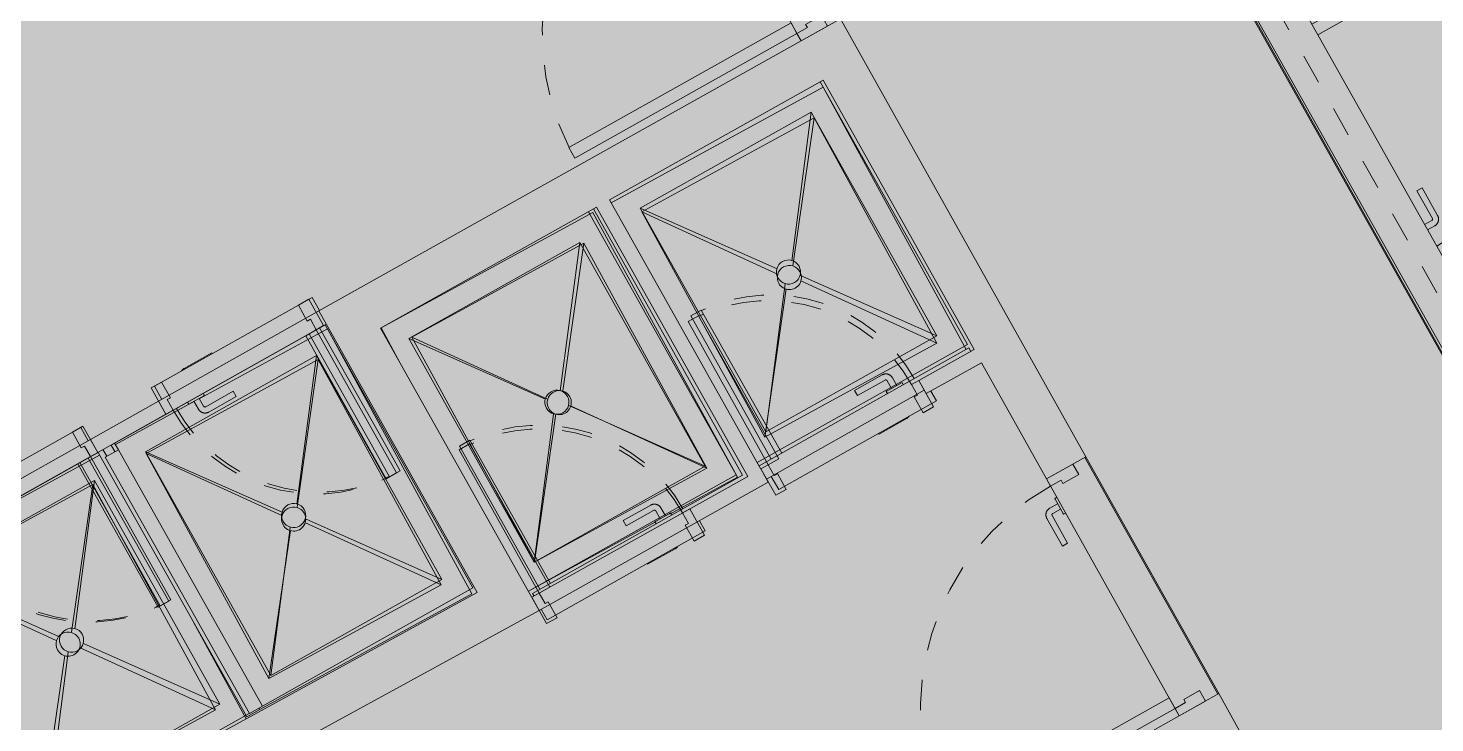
# Model space of a CAD drawing. Header units: metres. Extents: x -16.5 to 80.2, y 17.9 to 114.6.
# Drawn here: x -3.389 to 1.273, y 50.796 to 53.098 of the extents above; entities that cross this region are included whole.
import ezdxf

# ---------------------------------------------------------------- set-up
doc = ezdxf.new("R2010")
doc.units = ezdxf.units.M
doc.linetypes.add('LineaDiscontinua-1_5mm', pattern=[0.003, 0.0015, -0.0015])
doc.linetypes.add('LíneaDeRejilla', pattern=[0.021, 0.012, -0.003, 0.003, -0.003])
for name, color, linetype, lineweight in [('A-DETL-3', 151, 'Continuous', 5), ('A-DETL-GENF', 92, 'Continuous', 5), ('A-MURO', 113, 'Continuous', 9), ('A-MURO-ACHU', 111, 'Continuous', 9), ('A-PUER', 31, 'Continuous', 5), ('A-PUER-MARC', 31, 'Continuous', 5), ('A-WALL', 113, 'Continuous', 18), ('H-HID-APAR', 6, 'Continuous', 5), ('S-REJI', 1, 'Continuous', 5)]:
    doc.layers.add(name, color=color, linetype=linetype, lineweight=lineweight)

# ---------------------------------------------------------------- blocks, each defined once
blk = doc.blocks.new('Puerta-Batiente-ConVentanaSuperior - 900x2200-HojaConDilataciones_3_-1594236-Nivel 2')
at = {"layer": 'A-PUER'}
for p, q in [((-0.382, 0.919), (-0.422, 0.919)), ((-0.422, 0.919), (-0.422, 0.075)), ((-0.382, 0.075), (-0.382, 0.919))]:
    blk.add_line(p, q, dxfattribs=at)
at = {"layer": 'A-PUER', "linetype": 'LineaDiscontinua-1_5mm'}
blk.add_arc((-0.422, 0.075), 0.844, 360, 87.2835, dxfattribs=at)
blk = doc.blocks.new('Manija-Horizontal-SinCerradura - 120-1587943-Nivel 2')
at = {"layer": 'A-PUER'}
for p, q in [((0.12, 0), (0.12, -0.008)), ((0.18, -0.008), (0.18, 0)), ((0.12, -0.008), (0.124, -0.008)), ((0.18, -0.008), (0.12, -0.008)), ((0.14, -0.008), (0.14, -0.038)), ((0.16, -0.038), (0.16, -0.008)), ((0.27, -0.043), (0.165, -0.043)), ((0.176, -0.008), (0.18, -0.008)), ((0.27, -0.043), (0.27, -0.063)), ((0.165, -0.063), (0.27, -0.063))]:
    blk.add_line(p, q, dxfattribs=at)
at = {"layer": 'A-PUER', "flags": 128}
for points in [[(0.14, -0.038), (0.14, -0.039), (0.1401, -0.04), (0.1402, -0.041), (0.1403, -0.042), (0.1405, -0.043), (0.1407, -0.0439), (0.141, -0.0449), (0.1413, -0.0459), (0.1416, -0.0468), (0.142, -0.0477), (0.1424, -0.0486), (0.1428, -0.0495), (0.1433, -0.0504), (0.1438, -0.0513), (0.1444, -0.0521), (0.1449, -0.0529), (0.1456, -0.0537), (0.1462, -0.0545), (0.1469, -0.0552), (0.1476, -0.0559), (0.1483, -0.0566), (0.1491, -0.0573), (0.1499, -0.0579), (0.1507, -0.0585), (0.1515, -0.059), (0.1523, -0.0596), (0.1532, -0.06), (0.1541, -0.0605), (0.155, -0.0609), (0.1559, -0.0613), (0.1569, -0.0616), (0.1578, -0.062), (0.1588, -0.0622), (0.1598, -0.0624), (0.1608, -0.0626), (0.1617, -0.0628), (0.1627, -0.0629), (0.1637, -0.063), (0.1647, -0.063), (0.165, -0.063)], [(0.165, -0.043), (0.1648, -0.043), (0.1646, -0.043), (0.1644, -0.043), (0.1642, -0.0429), (0.164, -0.0429), (0.1638, -0.0429), (0.1636, -0.0428), (0.1634, -0.0427), (0.1632, -0.0427), (0.1631, -0.0426), (0.1629, -0.0425), (0.1627, -0.0424), (0.1625, -0.0423), (0.1623, -0.0422), (0.1622, -0.0421), (0.162, -0.042), (0.1619, -0.0419), (0.1617, -0.0418), (0.1616, -0.0416), (0.1614, -0.0415), (0.1613, -0.0413), (0.1611, -0.0412), (0.161, -0.041), (0.1609, -0.0409), (0.1608, -0.0407), (0.1607, -0.0405), (0.1606, -0.0404), (0.1605, -0.0402), (0.1604, -0.04), (0.1603, -0.0398), (0.1603, -0.0396), (0.1602, -0.0394), (0.1602, -0.0392), (0.1601, -0.039), (0.1601, -0.0388), (0.16, -0.0387), (0.16, -0.0385), (0.16, -0.0383), (0.16, -0.0381), (0.16, -0.038)]]:
    blk.add_lwpolyline(points, dxfattribs=at)
blk = doc.blocks.new('Puerta-Batiente-ConVentanaSuperior - 900x2200-HojaConDilataciones_3_-V34-Nivel 2')
at = {"layer": 'A-PUER'}
for p, q in [((-0.382, 0.919), (-0.422, 0.919)), ((-0.422, 0.919), (-0.422, 0.0845)), ((-0.382, 0.0846), (-0.382, 0.919))]:
    blk.add_line(p, q, dxfattribs=at)
at = {"layer": 'A-PUER', "linetype": 'LineaDiscontinua-1_5mm'}
blk.add_arc((-0.422, 0.075), 0.844, 0.7498, 87.2835, dxfattribs=at)
blk = doc.blocks.new('Manija-Horizontal-SinCerradura - 120-V35-Nivel 2')
at = {"layer": 'A-PUER'}
for p, q in [((0.14, -0.0109), (0.14, -0.038)), ((0.16, -0.038), (0.16, -0.0108)), ((0.27, -0.043), (0.165, -0.043)), ((0.27, -0.043), (0.27, -0.063)), ((0.165, -0.063), (0.27, -0.063))]:
    blk.add_line(p, q, dxfattribs=at)
at = {"layer": 'A-PUER', "flags": 128}
for points in [[(0.14, -0.038), (0.14, -0.039), (0.1401, -0.04), (0.1402, -0.041), (0.1403, -0.042), (0.1405, -0.043), (0.1407, -0.0439), (0.141, -0.0449), (0.1413, -0.0459), (0.1416, -0.0468), (0.142, -0.0477), (0.1424, -0.0486), (0.1428, -0.0495), (0.1433, -0.0504), (0.1438, -0.0513), (0.1444, -0.0521), (0.1449, -0.0529), (0.1456, -0.0537), (0.1462, -0.0545), (0.1469, -0.0552), (0.1476, -0.0559), (0.1483, -0.0566), (0.1491, -0.0573), (0.1499, -0.0579), (0.1507, -0.0585), (0.1515, -0.059), (0.1523, -0.0596), (0.1532, -0.06), (0.1541, -0.0605), (0.155, -0.0609), (0.1559, -0.0613), (0.1569, -0.0616), (0.1578, -0.062), (0.1588, -0.0622), (0.1598, -0.0624), (0.1608, -0.0626), (0.1617, -0.0628), (0.1627, -0.0629), (0.1637, -0.063), (0.1647, -0.063), (0.165, -0.063)], [(0.165, -0.043), (0.1648, -0.043), (0.1646, -0.043), (0.1644, -0.043), (0.1642, -0.0429), (0.164, -0.0429), (0.1638, -0.0429), (0.1636, -0.0428), (0.1634, -0.0427), (0.1632, -0.0427), (0.1631, -0.0426), (0.1629, -0.0425), (0.1627, -0.0424), (0.1625, -0.0423), (0.1623, -0.0422), (0.1622, -0.0421), (0.162, -0.042), (0.1619, -0.0419), (0.1617, -0.0418), (0.1616, -0.0416), (0.1614, -0.0415), (0.1613, -0.0413), (0.1611, -0.0412), (0.161, -0.041), (0.1609, -0.0409), (0.1608, -0.0407), (0.1607, -0.0405), (0.1606, -0.0404), (0.1605, -0.0402), (0.1604, -0.04), (0.1603, -0.0398), (0.1603, -0.0396), (0.1602, -0.0394), (0.1602, -0.0392), (0.1601, -0.039), (0.1601, -0.0388), (0.16, -0.0387), (0.16, -0.0385), (0.16, -0.0383), (0.16, -0.0381), (0.16, -0.038)]]:
    blk.add_lwpolyline(points, dxfattribs=at)
blk = doc.blocks.new('M_Shower Stall-2D - M_Shower Stall-2D 80_100-V36-Nivel 2')
at = {"layer": 'H-HID-APAR'}
for p, q in [((0, 0), (0, 0.9993)), ((0.0559, 1), (0.2563, 1)), ((0.3082, 1), (0.7916, 1)), ((0.075, 0.925), (0.3711, 0.5289)), ((0.075, 0.075), (0.075, 0.925)), ((0.075, 0.925), (0.725, 0.925)), ((0.725, 0.925), (0.4289, 0.5289)), ((0.725, 0.925), (0.725, 0.075)), ((0.3724, 0.4724), (0.075, 0.075)), ((0.4276, 0.4724), (0.725, 0.075)), ((0.8, 0.3645), (0.8, 0)), ((0.725, 0.075), (0.075, 0.075))]:
    blk.add_line(p, q, dxfattribs=at)
for start, end in [(360, 180), (180, 360)]:
    blk.add_arc((0.4, 0.5), 0.04, start, end, dxfattribs=at)
blk = doc.blocks.new('M_Shower Stall-2D - M_Shower Stall-2D 80_100-V37-Nivel 2')
at = {"layer": 'H-HID-APAR'}
for p, q in [((0, 0.98), (0, 1)), ((0, 1), (0.2982, 1)), ((0.3155, 1), (0.8, 1)), ((0.8, 1), (0.8, 0)), ((0.075, 0.925), (0.3711, 0.5289)), ((0.075, 0.075), (0.075, 0.925)), ((0.075, 0.925), (0.725, 0.925)), ((0.725, 0.925), (0.4289, 0.5289)), ((0.725, 0.925), (0.725, 0.075)), ((0.3724, 0.4724), (0.075, 0.075)), ((0.4276, 0.4724), (0.725, 0.075)), ((0.725, 0.075), (0.075, 0.075)), ((0, 0), (0, 0.0049)), ((0.8, 0), (0, 0))]:
    blk.add_line(p, q, dxfattribs=at)
for start, end in [(360, 180), (180, 360)]:
    blk.add_arc((0.4, 0.5), 0.04, start, end, dxfattribs=at)
blk = doc.blocks.new('M_Shower Stall-2D - M_Shower Stall-2D 80_100-V38-Nivel 2')
at = {"layer": 'H-HID-APAR'}
for p, q in [((0, 0.8669), (0, 1)), ((0, 1), (0.8, 1)), ((0.8, 1), (0.8, 0)), ((0.075, 0.925), (0.3711, 0.5289)), ((0.075, 0.075), (0.075, 0.925)), ((0.075, 0.925), (0.725, 0.925)), ((0.725, 0.925), (0.4289, 0.5289)), ((0.725, 0.925), (0.725, 0.075)), ((0.3724, 0.4724), (0.075, 0.075)), ((0.4276, 0.4724), (0.725, 0.075)), ((0.725, 0.075), (0.075, 0.075)), ((0.4932, 0), (0.011, 0)), ((0.8, 0), (0.5452, 0))]:
    blk.add_line(p, q, dxfattribs=at)
for start, end in [(360, 180), (180, 360)]:
    blk.add_arc((0.4, 0.5), 0.04, start, end, dxfattribs=at)
blk = doc.blocks.new('M_Shower Stall-2D - M_Shower Stall-2D 80_100-V39-Nivel 2')
at = {"layer": 'H-HID-APAR'}
for p, q in [((0.0004, 1), (0.8, 1)), ((0.8, 1), (0.8, 0.0105)), ((0.075, 0.925), (0.3711, 0.5289)), ((0.075, 0.075), (0.075, 0.925)), ((0.075, 0.925), (0.725, 0.925)), ((0.725, 0.925), (0.4289, 0.5289)), ((0.725, 0.925), (0.725, 0.075)), ((0.3724, 0.4724), (0.075, 0.075)), ((0.4276, 0.4724), (0.725, 0.075)), ((0.725, 0.075), (0.075, 0.075))]:
    blk.add_line(p, q, dxfattribs=at)
for start, end in [(360, 180), (180, 360)]:
    blk.add_arc((0.4, 0.5), 0.04, start, end, dxfattribs=at)
blk = doc.blocks.new('Puerta-Batiente-HojaLisa - 600x1_400-V40-Nivel 2')
at = {"layer": 'A-PUER'}
for p, q in [((-0.232, 0.569), (-0.272, 0.569)), ((-0.272, 0.569), (-0.272, 0.025)), ((-0.232, 0.025), (-0.232, 0.569))]:
    blk.add_line(p, q, dxfattribs=at)
at = {"layer": 'A-PUER', "linetype": 'LineaDiscontinua-1_5mm'}
blk.add_arc((-0.272, 0.025), 0.544, 360, 85.7833, dxfattribs=at)
at = {"layer": 'A-PUER-MARC'}
for p, q in [((-0.3, -0.075), (-0.3, -0.025)), ((0.3, -0.0263), (0.3, -0.075)), ((0.3, -0.075), (-0.3, -0.075))]:
    blk.add_line(p, q, dxfattribs=at)
blk = doc.blocks.new('Puerta-Batiente-HojaLisa - 600x1_400-V41-Nivel 2')
at = {"layer": 'A-PUER'}
for p, q in [((-0.232, 0.569), (-0.272, 0.569)), ((-0.272, 0.569), (-0.272, 0.025)), ((-0.232, 0.025), (-0.232, 0.569))]:
    blk.add_line(p, q, dxfattribs=at)
at = {"layer": 'A-PUER', "linetype": 'LineaDiscontinua-1_5mm'}
blk.add_arc((-0.272, 0.025), 0.544, 360, 85.7833, dxfattribs=at)
at = {"layer": 'A-PUER-MARC'}
for p, q in [((-0.3, -0.075), (-0.3, -0.025)), ((0.3, -0.025), (0.3, -0.075)), ((0.3, -0.075), (-0.3, -0.075))]:
    blk.add_line(p, q, dxfattribs=at)
blk = doc.blocks.new('Manija-Horizontal-SinCerradura - 120-1041476-Nivel 2')
at = {"layer": 'A-PUER'}
for p, q in [((0.12, 0), (0.12, -0.008)), ((0.18, -0.008), (0.18, 0)), ((0.12, -0.008), (0.124, -0.008)), ((0.18, -0.008), (0.12, -0.008)), ((0.14, -0.008), (0.14, -0.038)), ((0.16, -0.038), (0.16, -0.008)), ((0.27, -0.043), (0.165, -0.043)), ((0.176, -0.008), (0.18, -0.008)), ((0.27, -0.043), (0.27, -0.063)), ((0.165, -0.063), (0.27, -0.063))]:
    blk.add_line(p, q, dxfattribs=at)
at = {"layer": 'A-PUER', "flags": 128}
for points in [[(0.14, -0.038), (0.14, -0.039), (0.1401, -0.04), (0.1402, -0.041), (0.1403, -0.042), (0.1405, -0.043), (0.1407, -0.0439), (0.141, -0.0449), (0.1413, -0.0459), (0.1416, -0.0468), (0.142, -0.0477), (0.1424, -0.0486), (0.1428, -0.0495), (0.1433, -0.0504), (0.1438, -0.0513), (0.1444, -0.0521), (0.1449, -0.0529), (0.1456, -0.0537), (0.1462, -0.0545), (0.1469, -0.0552), (0.1476, -0.0559), (0.1483, -0.0566), (0.1491, -0.0573), (0.1499, -0.0579), (0.1507, -0.0585), (0.1515, -0.059), (0.1523, -0.0596), (0.1532, -0.06), (0.1541, -0.0605), (0.155, -0.0609), (0.1559, -0.0613), (0.1569, -0.0616), (0.1578, -0.062), (0.1588, -0.0622), (0.1598, -0.0624), (0.1608, -0.0626), (0.1617, -0.0628), (0.1627, -0.0629), (0.1637, -0.063), (0.1647, -0.063), (0.165, -0.063)], [(0.165, -0.043), (0.1648, -0.043), (0.1646, -0.043), (0.1644, -0.043), (0.1642, -0.0429), (0.164, -0.0429), (0.1638, -0.0429), (0.1636, -0.0428), (0.1634, -0.0427), (0.1632, -0.0427), (0.1631, -0.0426), (0.1629, -0.0425), (0.1627, -0.0424), (0.1625, -0.0423), (0.1623, -0.0422), (0.1622, -0.0421), (0.162, -0.042), (0.1619, -0.0419), (0.1617, -0.0418), (0.1616, -0.0416), (0.1614, -0.0415), (0.1613, -0.0413), (0.1611, -0.0412), (0.161, -0.041), (0.1609, -0.0409), (0.1608, -0.0407), (0.1607, -0.0405), (0.1606, -0.0404), (0.1605, -0.0402), (0.1604, -0.04), (0.1603, -0.0398), (0.1603, -0.0396), (0.1602, -0.0394), (0.1602, -0.0392), (0.1601, -0.039), (0.1601, -0.0388), (0.16, -0.0387), (0.16, -0.0385), (0.16, -0.0383), (0.16, -0.0381), (0.16, -0.038)]]:
    blk.add_lwpolyline(points, dxfattribs=at)
blk = doc.blocks.new('Manija-Horizontal-SinCerradura - 120-V17-Nivel 2')
at = {"layer": 'A-PUER'}
for q in [(0.165, 0.063), (0.27, 0.0601)]:
    blk.add_line((0.27, 0.063), q, dxfattribs=at)
at = {"layer": 'A-PUER', "flags": 128}
blk.add_lwpolyline([(0.165, 0.063), (0.164, 0.063), (0.163, 0.0629), (0.162, 0.0628), (0.161, 0.0627), (0.16, 0.0625), (0.1591, 0.0623), (0.1581, 0.062), (0.1571, 0.0617), (0.1562, 0.0614), (0.1553, 0.061), (0.1544, 0.0606), (0.1535, 0.0602)], dxfattribs=at)
blk = doc.blocks.new('Puerta-Batiente-HojaLisa - 600x1_400-V42-Nivel 2')
at = {"layer": 'A-PUER'}
for p, q in [((-0.232, 0.569), (-0.272, 0.569)), ((-0.272, 0.569), (-0.272, 0.025)), ((-0.232, 0.025), (-0.232, 0.569))]:
    blk.add_line(p, q, dxfattribs=at)
at = {"layer": 'A-PUER', "linetype": 'LineaDiscontinua-1_5mm'}
blk.add_arc((-0.272, 0.025), 0.544, 360, 85.7833, dxfattribs=at)
at = {"layer": 'A-PUER-MARC'}
for p, q in [((-0.3, 0.015), (-0.3, 0.025)), ((-0.3, 0.025), (-0.28, 0.025)), ((-0.3, -0.075), (-0.3, -0.0345)), ((0.3, -0.0363), (0.3, -0.075)), ((0.3, -0.075), (-0.3, -0.075))]:
    blk.add_line(p, q, dxfattribs=at)
blk = doc.blocks.new('Puerta-Batiente-HojaLisa - 600x1_400-V43-Nivel 2')
at = {"layer": 'A-PUER'}
for p, q in [((-0.232, 0.569), (-0.272, 0.569)), ((-0.272, 0.569), (-0.272, 0.025)), ((-0.232, 0.025), (-0.232, 0.569))]:
    blk.add_line(p, q, dxfattribs=at)
at = {"layer": 'A-PUER', "linetype": 'LineaDiscontinua-1_5mm'}
blk.add_arc((-0.272, 0.025), 0.544, 360, 85.7833, dxfattribs=at)
at = {"layer": 'A-PUER-MARC'}
for p, q in [((-0.3, -0.075), (-0.3, -0.025)), ((0.3, -0.0382), (0.3, -0.075)), ((0.3, -0.075), (-0.3, -0.075))]:
    blk.add_line(p, q, dxfattribs=at)
blk = doc.blocks.new('Puerta-Batiente-HojaLisa - 900x2200-V88-Nivel 2')
at = {"layer": 'A-PUER'}
for p, q in [((-0.382, 0.919), (-0.422, 0.919)), ((-0.422, 0.919), (-0.422, 0.075)), ((-0.382, 0.075), (-0.382, 0.919)), ((-0.422, 0.075), (-0.382, 0.075))]:
    blk.add_line(p, q, dxfattribs=at)
at = {"layer": 'A-PUER', "linetype": 'LineaDiscontinua-1_5mm'}
blk.add_arc((-0.422, 0.075), 0.844, 360, 87.2835, dxfattribs=at)
at = {"layer": 'A-PUER-MARC', "lineweight": 9}
for p, q in [((-0.45, -0.025), (-0.45, 0.075)), ((-0.45, 0.075), (-0.422, 0.075)), ((-0.422, 0.075), (-0.422, 0.035)), ((0.422, 0.035), (0.422, 0.075)), ((0.422, 0.075), (0.45, 0.075)), ((0.45, 0.075), (0.45, -0.025)), ((-0.422, 0.035), (-0.41, 0.035)), ((-0.41, 0.035), (-0.41, -0.025)), ((0.41, 0.035), (0.422, 0.035)), ((0.41, -0.025), (0.41, 0.035)), ((-0.41, -0.025), (-0.45, -0.025)), ((0.45, -0.025), (0.41, -0.025))]:
    blk.add_line(p, q, dxfattribs=at)
blk = doc.blocks.new('Puerta-Batiente-HojaLisa - 600x1_400-V104-Nivel 2')
at = {"layer": 'A-PUER'}
for p, q in [((-0.232, 0.569), (-0.272, 0.569)), ((-0.272, 0.569), (-0.272, 0.025)), ((-0.232, 0.025), (-0.232, 0.569)), ((-0.272, 0.025), (-0.232, 0.025))]:
    blk.add_line(p, q, dxfattribs=at)
at = {"layer": 'A-PUER', "linetype": 'LineaDiscontinua-1_5mm'}
blk.add_arc((-0.272, 0.025), 0.544, 360, 85.7833, dxfattribs=at)
at = {"layer": 'A-PUER-MARC', "lineweight": 9}
for p, q in [((-0.3, -0.075), (-0.3, 0.025)), ((-0.3, 0.025), (-0.272, 0.025)), ((-0.272, 0.025), (-0.272, -0.015)), ((0.272, -0.015), (0.272, 0.025)), ((0.272, 0.025), (0.3, 0.025)), ((0.3, 0.025), (0.3, -0.075)), ((-0.272, -0.015), (-0.26, -0.015)), ((-0.26, -0.015), (-0.26, -0.075)), ((0.26, -0.015), (0.272, -0.015)), ((0.26, -0.075), (0.26, -0.015)), ((-0.26, -0.075), (-0.3, -0.075)), ((0.3, -0.075), (0.26, -0.075))]:
    blk.add_line(p, q, dxfattribs=at)
blk = doc.blocks.new('M_Shower Stall-2D - M_Shower Stall-2D 80_100-1614627-Nivel 2')
at = {"layer": 'H-HID-APAR'}
for p, q in [((0, 0), (0, -1)), ((0.752, 0), (0.208, 0)), ((0.8, -0.0255), (0.8, 0)), ((0.3724, -0.4724), (0.075, -0.075)), ((0.725, -0.075), (0.075, -0.075)), ((0.075, -0.075), (0.075, -0.925)), ((0.4276, -0.4724), (0.725, -0.075)), ((0.725, -0.925), (0.725, -0.075)), ((0.075, -0.925), (0.3711, -0.5289)), ((0.725, -0.925), (0.4289, -0.5289)), ((0.075, -0.925), (0.725, -0.925)), ((0, -1), (0.7947, -1))]:
    blk.add_line(p, q, dxfattribs=at)
for start, end in [(0, 180), (180, 0)]:
    blk.add_arc((0.4, -0.5), 0.04, start, end, dxfattribs=at)
blk = doc.blocks.new('M_Shower Stall-2D - M_Shower Stall-2D 80_100-V131-Nivel 2')
at = {"layer": 'H-HID-APAR'}
for p, q in [((0, 0), (0, -0.0255)), ((0.7667, 0), (0.2227, 0)), ((0.8, 0), (0.7947, 0)), ((0.8, -1), (0.8, 0)), ((0.3724, -0.4724), (0.075, -0.075)), ((0.725, -0.075), (0.075, -0.075)), ((0.075, -0.075), (0.075, -0.925)), ((0.4276, -0.4724), (0.725, -0.075)), ((0.725, -0.925), (0.725, -0.075)), ((0.075, -0.925), (0.3711, -0.5289)), ((0.725, -0.925), (0.4289, -0.5289)), ((0.075, -0.925), (0.725, -0.925)), ((0.0006, -1), (0.8, -1))]:
    blk.add_line(p, q, dxfattribs=at)
for start, end in [(0, 180), (180, 0)]:
    blk.add_arc((0.4, -0.5), 0.04, start, end, dxfattribs=at)
blk = doc.blocks.new('M_Shower Stall-2D - M_Shower Stall-2D 80_100-V132-Nivel 2')
at = {"layer": 'H-HID-APAR'}
for p, q in [((0.8, -1), (0.8, -0.0009)), ((0.3724, -0.4724), (0.075, -0.075)), ((0.725, -0.075), (0.075, -0.075)), ((0.075, -0.075), (0.075, -0.925)), ((0.4276, -0.4724), (0.725, -0.075)), ((0.725, -0.925), (0.725, -0.075)), ((0.075, -0.925), (0.3711, -0.5289)), ((0.725, -0.925), (0.4289, -0.5289)), ((0.075, -0.925), (0.725, -0.925)), ((0.011, -1), (0.8, -1))]:
    blk.add_line(p, q, dxfattribs=at)
for start, end in [(0, 180), (180, 0)]:
    blk.add_arc((0.4, -0.5), 0.04, start, end, dxfattribs=at)
blk = doc.blocks.new('M_Shower Stall-2D - M_Shower Stall-2D 80_100-V133-Nivel 2')
at = {"layer": 'H-HID-APAR'}
for p, q in [((0.8, -1), (0.8, -0.0024)), ((0.3724, -0.4724), (0.075, -0.075)), ((0.725, -0.075), (0.075, -0.075)), ((0.075, -0.075), (0.075, -0.925)), ((0.4276, -0.4724), (0.725, -0.075)), ((0.725, -0.925), (0.725, -0.075)), ((0.075, -0.925), (0.3711, -0.5289)), ((0.725, -0.925), (0.4289, -0.5289)), ((0.075, -0.925), (0.725, -0.925)), ((0.0006, -1), (0.8, -1))]:
    blk.add_line(p, q, dxfattribs=at)
for start, end in [(0, 180), (180, 0)]:
    blk.add_arc((0.4, -0.5), 0.04, start, end, dxfattribs=at)

msp = doc.modelspace()

# ---------------------------------------------------------------- hatches: boundary and pattern name
at = {"layer": 'A-DETL-GENF'}
h = msp.add_hatch(color=254, dxfattribs=at)
h.paths.add_polyline_path([(2.2039, 47.6436), (8.542, 51.1964), (9.2159, 49.994), (10.8351, 50.9017), (10.8351, 52.4818), (16.9634, 55.9169), (17.3662, 55.9154), (17.3663, 54.6169), (19.1662, 54.6169), (19.1681, 55.9169), (29.6162, 55.9158), (29.6166, 54.6169), (31.4162, 54.6169), (31.4177, 55.9169), (47.3615, 55.9158), (47.3616, 54.6169), (49.1615, 54.6169), (49.1615, 55.9169), (51.039, 55.9171), (51.0366, 72.1527), (49.7086, 74.5218), (54.2865, 77.0957), (54.2865, 80.6577), (53.939, 80.463), (53.9265, 80.4853), (53.1644, 80.0453), (53.1644, 80.0453), (53.1471, 80.0353), (53.154, 80.0229), (52.1102, 79.4367), (51.7469, 79.2269), (49.8147, 82.674), (48.739, 82.0686), (51.4108, 77.3164), (51.3995, 77.3099), (51.4108, 77.2898), (49.8237, 76.4001), (48.2224, 75.4756), (48.211, 75.4961), (42.0177, 72.0245), (42.0423, 71.9805), (41.9115, 71.9072), (41.8868, 71.9512), (31.2011, 65.9612), (31.2059, 65.9526), (28.4843, 64.427), (28.4662, 64.4594), (21.8377, 60.7437), (21.8607, 60.7028), (19.1565, 59.1871), (19.1335, 59.228), (19.1219, 59.2218), (18.4977, 60.3327), (17.1569, 59.5803), (17.7921, 58.4449), (8.6765, 53.3352), (8.04, 54.4707), (6.4699, 53.5905), (7.1063, 52.4551), (2.5119, 49.8804), (2.5085, 49.8865), (2.4976, 49.8804), (-0.1047, 54.5229), (-0.8872, 54.0843), (-0.8745, 54.0617), (-1.1446, 53.9103), (-0.7032, 53.126), (-0.6967, 53.1296), (0.1168, 51.6783), (0.1128, 51.676), (0.5543, 50.8917), (0.5569, 50.8932), (1.4566, 49.2882), (1.3237, 49.2137), (2.197, 47.6558)], flags=0)
h.paths.add_polyline_path([(44.0365, 57.7169), (20.1191, 57.7169), (47.9523, 73.3171), (49.2262, 71.0513), (49.1615, 71.0149), (49.1614, 57.7169), (44.0391, 57.7169)], flags=0)
h.paths.add_polyline_path([(43.6888, 73.1332), (45.2153, 73.9889), (44.6286, 75.0357), (43.102, 74.18), (43.6644, 73.1767)], flags=0)
h = msp.add_hatch(color=7, dxfattribs=at)
h.paths.add_polyline_path([(2.4976, 49.8804), (2.5085, 49.8865), (-1.0314, 56.1763), (-1.027, 56.1788), (-1.0418, 56.2048), (-1.0461, 56.2024), (2.4386, 49.9856)], flags=0)
h.paths.add_polyline_path([(2.5695, 50.084), (6.9021, 52.5126), (6.7791, 52.7321), (6.91, 52.8054), (6.4699, 53.5905), (8.04, 54.4707), (8.4801, 53.6856), (8.6109, 53.7589), (8.734, 53.5394), (13.0955, 55.9842), (9.5006, 62.3975), (9.6314, 62.4708), (13.2263, 56.0576), (17.5879, 58.5024), (17.4648, 58.7219), (17.5957, 58.7953), (17.1569, 59.5811), (18.4981, 60.3346), (15.3826, 65.8927), (3.35, 59.1479), (4.7476, 56.6546), (4.6167, 56.5813), (3.2191, 59.0745), (-0.8545, 56.791), (-0.8444, 56.7702), (-0.974, 56.6975), (-1.293, 57.2665), (-1.4239, 57.1932), (-0.9696, 56.3829), (-0.9742, 56.3803), (2.546, 50.1256)], flags=0)
h.paths.add_polyline_path([(5.8954, 54.3002), (5.0079, 55.8834), (5.1387, 55.9568), (6.0262, 54.3736), (5.9442, 54.3276)], flags=0)
h.paths.add_polyline_path([(7.6, 55.2557), (6.2724, 57.624), (6.4033, 57.6974), (7.7308, 55.3291)], flags=0)
h.paths.add_polyline_path([(-1.1048, 56.3071), (-1.1005, 56.3095), (-1.6281, 57.2507), (-1.6324, 57.2483), (-1.1049, 56.3072)], flags=0)
h.paths.add_polyline_path([(5.8812, 58.3219), (4.9788, 59.9319), (5.1096, 60.0052), (6.0121, 58.3952), (5.9685, 58.3708)], flags=0)
h.paths.add_polyline_path([(16.5847, 60.2921), (15.2571, 62.6604), (15.388, 62.7337), (16.7155, 60.3654), (16.6336, 60.3195)], flags=0)
h.paths.add_polyline_path([(14.866, 63.3582), (13.9633, 64.9686), (14.0941, 65.042), (14.9968, 63.4316), (14.9096, 63.3827)], flags=0)
h = msp.add_hatch(color=7, dxfattribs=at)
h.paths.add_polyline_path([(-1.8027, 47.6332), (1.2524, 49.3457), (0.8661, 50.0348), (-0.3146, 49.3729), (-0.2219, 49.2082), (-0.2654, 49.1837), (-0.3891, 49.4035), (-0.3455, 49.428), (-0.3391, 49.4165), (0.8417, 50.0784), (0.4505, 50.7762), (-0.7315, 50.1137), (-0.6398, 49.9509), (-0.6834, 49.9263), (-0.7996, 50.1328), (0.5534, 50.8932), (0.1128, 51.676), (-0.014, 51.6049), (-0.2297, 51.9897), (-0.4125, 51.8873), (-0.437, 51.9309), (-0.2541, 52.0333), (-0.7542, 52.9255), (-1.462, 52.5292), (-0.936, 51.5941), (-1.9158, 51.0487), (-3.2953, 50.296), (-2.5361, 48.9416), (-2.0865, 49.1937), (-2.062, 49.1501), (-2.5117, 48.898), (-2.1694, 48.2874), (-1.7273, 48.5353), (-1.7028, 48.4916), (-2.1449, 48.2438), (-1.8108, 47.6477)], flags=0)
h.paths.add_polyline_path([(1.4566, 49.2882), (1.4566, 49.2885), (1.4565, 49.2883)], flags=0)
h.paths.add_polyline_path([(-3.3686, 50.4269), (-1.9006, 51.2279), (-2.4255, 52.1616), (-0.7032, 53.126), (-1.1446, 53.9103), (-1.2676, 53.8413), (-1.3758, 54.0343), (-2.6052, 53.3452), (-2.6385, 53.4044), (-2.5949, 53.4289), (-2.5861, 53.4132), (-1.4002, 54.0779), (-1.7914, 54.7758), (-2.9785, 54.1104), (-2.8892, 53.9518), (-2.9328, 53.9273), (-3.0484, 54.1327), (-3.0048, 54.1572), (-3.003, 54.154), (-1.8159, 54.8194), (-2.2071, 55.5173), (-2.0762, 55.5906), (-1.2101, 54.0455), (-0.9479, 54.1926), (-0.8872, 54.0843), (-0.1056, 54.5245), (-1.0462, 56.2024), (-3.6585, 54.7381), (-3.6438, 54.7119), (-5.2619, 53.8044), (-3.8824, 51.3434), (-3.7064, 51.4422), (-3.682, 51.3986), (-3.858, 51.2998), (-3.3752, 50.4385)], flags=0)
h.paths.add_polyline_path([(-2.6562, 50.8271), (-3.134, 51.677), (-3.0904, 51.7015), (-2.6126, 50.8516), (-2.6518, 50.8295)], flags=0)
h.paths.add_polyline_path([(-1.7199, 51.2125), (-1.0043, 51.6132), (-1.5056, 52.5048), (-2.2211, 52.1041), (-1.728, 51.227)], flags=0)
h.paths.add_polyline_path([(-3.1588, 51.6923), (-3.1832, 51.7359), (-2.9576, 51.8626), (-2.9331, 51.819), (-3.1413, 51.7021)], flags=0)
h.paths.add_polyline_path([(-4.5748, 54.3276), (-3.7025, 54.8166), (-3.7171, 54.8427), (-4.5894, 54.3537)], flags=0)
h.paths.add_polyline_path([(-3.3427, 54.6555), (-3.4378, 54.8246), (-3.3942, 54.8491), (-3.2991, 54.6801)], flags=0)
at = {"layer": 'A-MURO-ACHU'}
for points in [[(2.4386, 50.0106), (2.5695, 50.084), (-0.9006, 56.2496), (-1.0314, 56.1763), (1.9386, 50.899)], [(-2.2211, 52.1041), (-0.7542, 52.9255), (-0.8276, 53.0563), (-2.2946, 52.2349), (-2.2274, 52.1153)], [(-1.0043, 51.6132), (-0.9607, 51.6376), (-1.4627, 52.5288), (-1.5056, 52.5048), (-1.0298, 51.6585)], [(-1.9006, 51.2279), (-1.7689, 51.2997), (-2.2946, 52.2349), (-2.4255, 52.1616), (-1.9158, 51.2549)], [(-2.6562, 50.8271), (-2.6128, 50.852), (-3.0904, 51.7015), (-3.134, 51.677), (-2.6564, 50.8275)], [(-3.2953, 50.296), (-1.6954, 51.1689), (-1.7689, 51.2997), (-3.3686, 50.4269)], [(-0.7315, 50.1137), (0.4505, 50.7762), (0.4261, 50.8198), (-0.756, 50.1573)]]:
    msp.add_hatch(color=256, dxfattribs=at).paths.add_polyline_path(points, flags=0)
h = msp.add_hatch(color=256, dxfattribs=at)
h.paths.add_polyline_path([(1.2524, 49.3457), (1.3832, 49.419), (0.5569, 50.8932), (0.4261, 50.8198), (1.2113, 49.419)], flags=0)
h.paths.add_polyline_path([(-0.014, 51.6049), (0.1168, 51.6783), (-0.6967, 53.1296), (-0.8276, 53.0563), (-0.0551, 51.6783)], flags=0)
h.paths.add_polyline_path([(-1.2676, 53.8413), (-1.1368, 53.9147), (-2.0762, 55.5906), (-2.2071, 55.5173), (-1.2915, 53.8839)], flags=0)
h = msp.add_hatch(color=256, dxfattribs=at)
h.paths.add_polyline_path([(-1.6954, 51.1689), (-0.936, 51.5941), (-0.9607, 51.6376), (-1.7199, 51.2125)], flags=0)
h.paths.add_polyline_path([(-0.4125, 51.8873), (-0.2297, 51.9897), (-0.2541, 52.0333), (-0.437, 51.9309)], flags=0)
h = msp.add_hatch(color=256, dxfattribs=at)
h.paths.add_polyline_path([(-3.858, 51.2998), (-3.682, 51.3986), (-3.7064, 51.4422), (-3.8824, 51.3434)], flags=0)
h.paths.add_polyline_path([(-3.1588, 51.6923), (-2.9331, 51.819), (-2.9576, 51.8626), (-3.1832, 51.7359), (-3.1643, 51.7021)], flags=0)

# ---------------------------------------------------------------- linework, layer by layer
at = {"layer": 'A-DETL-3'}
for p, q in [((-1.0315, 56.1763), (2.4976, 49.8804)), ((0.5543, 50.8917), (0.1128, 51.676)), ((0.1128, 51.676), (0.5543, 50.8917))]:
    msp.add_line(p, q, dxfattribs=at)
at = {"layer": 'A-MURO'}
for p, q in [((2.4985, 49.8722), (-0.0949, 54.4987)), ((-0.8276, 53.0563), (-1.2676, 53.8413)), ((-1.0215, 51.617), (-1.5155, 52.4992)), ((-2.9574, 51.8622), (-2.4255, 52.1616)), ((-2.401, 52.118), (-3.1138, 51.7168)), ((-0.9665, 51.6479), (-0.271, 52.0394)), ((-0.271, 52.0394), (-0.2643, 52.0275)), ((-0.419, 51.8987), (-0.9419, 51.6044)), ((-3.7058, 51.4411), (-3.1829, 51.7353)), ((-3.1138, 51.7168), (-3.1016, 51.6951)), ((-3.1574, 51.6923), (-3.8572, 51.2985)), ((-2.6646, 50.8167), (-3.1574, 51.6923)), ((0.1168, 51.6783), (0.5569, 50.8932)), ((-1.7002, 51.235), (-1.0215, 51.617)), ((0.4261, 50.8198), (-0.014, 51.6049)), ((-1.6953, 51.2263), (-1.7002, 51.235)), ((-2.621, 50.8412), (-2.6646, 50.8167)), ((-2.6234, 50.8455), (-2.621, 50.8412))]:
    msp.add_line(p, q, dxfattribs=at)
at = {"layer": 'A-WALL'}
for p, q in [((2.5695, 50.084), (-0.9742, 56.3803)), ((-1.0314, 56.1763), (2.5122, 49.8799)), ((-0.6967, 53.1296), (-0.8276, 53.0563)), ((0.1168, 51.6783), (-0.6967, 53.1296)), ((-0.8276, 53.0563), (-2.4255, 52.1616)), ((-1.462, 52.5292), (-0.7542, 52.9255)), ((-0.7542, 52.9255), (-0.2541, 52.0333)), ((-2.2211, 52.1041), (-1.5056, 52.5048)), ((-1.5056, 52.5048), (-1.0043, 51.6132)), ((-0.9607, 51.6376), (-1.462, 52.5292)), ((-2.4255, 52.1616), (-1.9006, 51.2279)), ((-2.2211, 52.1041), (-1.6954, 51.1689)), ((-0.2541, 52.0333), (-0.437, 51.9309)), ((-0.4125, 51.8873), (-0.2297, 51.9897)), ((-0.2297, 51.9897), (-0.014, 51.6049)), ((-0.437, 51.9309), (-0.4125, 51.8873)), ((-2.9576, 51.8626), (-3.1832, 51.7359)), ((-2.9331, 51.819), (-2.9576, 51.8626)), ((-3.1588, 51.6923), (-2.9331, 51.819)), ((-3.1832, 51.7359), (-3.1588, 51.6923)), ((-3.0904, 51.7015), (-3.134, 51.677)), ((-3.134, 51.677), (-2.6562, 50.8271)), ((-2.6126, 50.8516), (-3.0904, 51.7015)), ((-0.014, 51.6049), (0.1168, 51.6783)), ((-0.9605, 51.6377), (-0.9607, 51.6376)), ((-0.936, 51.5941), (-0.9605, 51.6377)), ((-1.0043, 51.6132), (-1.7199, 51.2125)), ((-1.6954, 51.1689), (-0.936, 51.5941)), ((-1.9006, 51.2279), (-3.3686, 50.4269)), ((-3.2953, 50.296), (-1.6954, 51.1689)), ((0.5569, 50.8932), (-0.7996, 50.1328)), ((1.4566, 49.2882), (0.5569, 50.8932)), ((-2.6562, 50.8271), (-2.6126, 50.8516))]:
    msp.add_line(p, q, dxfattribs=at)
at = {"layer": 'S-REJI', "linetype": 'LíneaDeRejilla'}
msp.add_line((2.9478, 49.2588), (-0.1176, 54.7054), dxfattribs=at)

# ---------------------------------------------------------------- block references
at = {"layer": 'A-PUER'}
for name, p, rotation in [('Puerta-Batiente-HojaLisa - 900x2200-V88-Nivel 2', (-0.9822, 53.4855), 119.272590305757), ('Puerta-Batiente-ConVentanaSuperior - 900x2200-HojaConDilataciones_3_-1594236-Nivel 2', (-0.9822, 53.4855), 119.2725903057572), ('Puerta-Batiente-ConVentanaSuperior - 900x2200-HojaConDilataciones_3_-V34-Nivel 2', (0.9982, 52.7021), 299.2725903057571), ('Manija-Horizontal-SinCerradura - 120-V35-Nivel 2', (1.3081, 52.3026), 119.2725903057573), ('Puerta-Batiente-HojaLisa - 600x1_400-V43-Nivel 2', (-0.677, 51.7822), 29.37107627201626), ('Puerta-Batiente-HojaLisa - 600x1_400-V104-Nivel 2', (-0.6865, 51.7625), 29.24627085770161), ('Puerta-Batiente-HojaLisa - 600x1_400-V104-Nivel 2', (-2.6838, 51.9876), 209.3086735648584), ('Puerta-Batiente-HojaLisa - 600x1_400-V41-Nivel 2', (-2.6729, 51.9936), 209.3710762720163), ('Manija-Horizontal-SinCerradura - 120-V17-Nivel 2', (-2.9853, 51.8351), 29.37107627201631), ('Puerta-Batiente-HojaLisa - 600x1_400-V42-Nivel 2', (-1.4439, 51.3506), 29.37107627201626), ('Puerta-Batiente-HojaLisa - 600x1_400-V104-Nivel 2', (-1.4457, 51.3374), 29.24627085770161), ('Manija-Horizontal-SinCerradura - 120-1041476-Nivel 2', (-0.3843, 51.9756), 209.3710762720165), ('Manija-Horizontal-SinCerradura - 120-1041476-Nivel 2', (-2.9657, 51.8002), 29.37107627201649), ('Manija-Horizontal-SinCerradura - 120-V17-Nivel 2', (-0.3647, 51.9408), 209.3710762720162), ('Puerta-Batiente-HojaLisa - 600x1_400-V40-Nivel 2', (-3.4393, 51.5624), 209.3710762720163), ('Puerta-Batiente-HojaLisa - 600x1_400-V104-Nivel 2', (-3.4326, 51.5673), 209.3086735648584), ('Puerta-Batiente-HojaLisa - 900x2200-V88-Nivel 2', (0.2714, 51.2491), 119.272590305757), ('Puerta-Batiente-ConVentanaSuperior - 900x2200-HojaConDilataciones_3_-1594236-Nivel 2', (0.2714, 51.2491), 119.2725903057572), ('Manija-Horizontal-SinCerradura - 120-1041476-Nivel 2', (-1.1512, 51.544), 209.3710762720165), ('Manija-Horizontal-SinCerradura - 120-1587943-Nivel 2', (-0.0385, 51.6485), 299.2725903057573), ('Manija-Horizontal-SinCerradura - 120-V17-Nivel 2', (-1.1316, 51.5091), 209.3710762720162)]:
    msp.add_blockref(name, p, dxfattribs=dict(at, rotation=rotation))
at = {"layer": 'H-HID-APAR'}
for name, p, rotation in [('M_Shower Stall-2D - M_Shower Stall-2D 80_100-V133-Nivel 2', (-1.4627, 52.5305), 29.30867356485878), ('M_Shower Stall-2D - M_Shower Stall-2D 80_100-V39-Nivel 2', (-0.9779, 51.6415), 28.6173471297181), ('M_Shower Stall-2D - M_Shower Stall-2D 80_100-V132-Nivel 2', (-2.2302, 52.099), 29.30867356485878), ('M_Shower Stall-2D - M_Shower Stall-2D 80_100-V38-Nivel 2', (-1.7406, 51.227), 28.6173471297181), ('M_Shower Stall-2D - M_Shower Stall-2D 80_100-V131-Nivel 2', (-3.1029, 51.7237), 29.30867356485878), ('M_Shower Stall-2D - M_Shower Stall-2D 80_100-V37-Nivel 2', (-2.621, 50.8412), 28.6173471297181), ('M_Shower Stall-2D - M_Shower Stall-2D 80_100-V36-Nivel 2', (-3.3686, 50.4269), 28.6173471297181), ('M_Shower Stall-2D - M_Shower Stall-2D 80_100-1614627-Nivel 2', (-3.8389, 51.3105), 29.30867356485878)]:
    msp.add_blockref(name, p, dxfattribs=dict(at, rotation=rotation))

doc.saveas('drawing.dxf')
